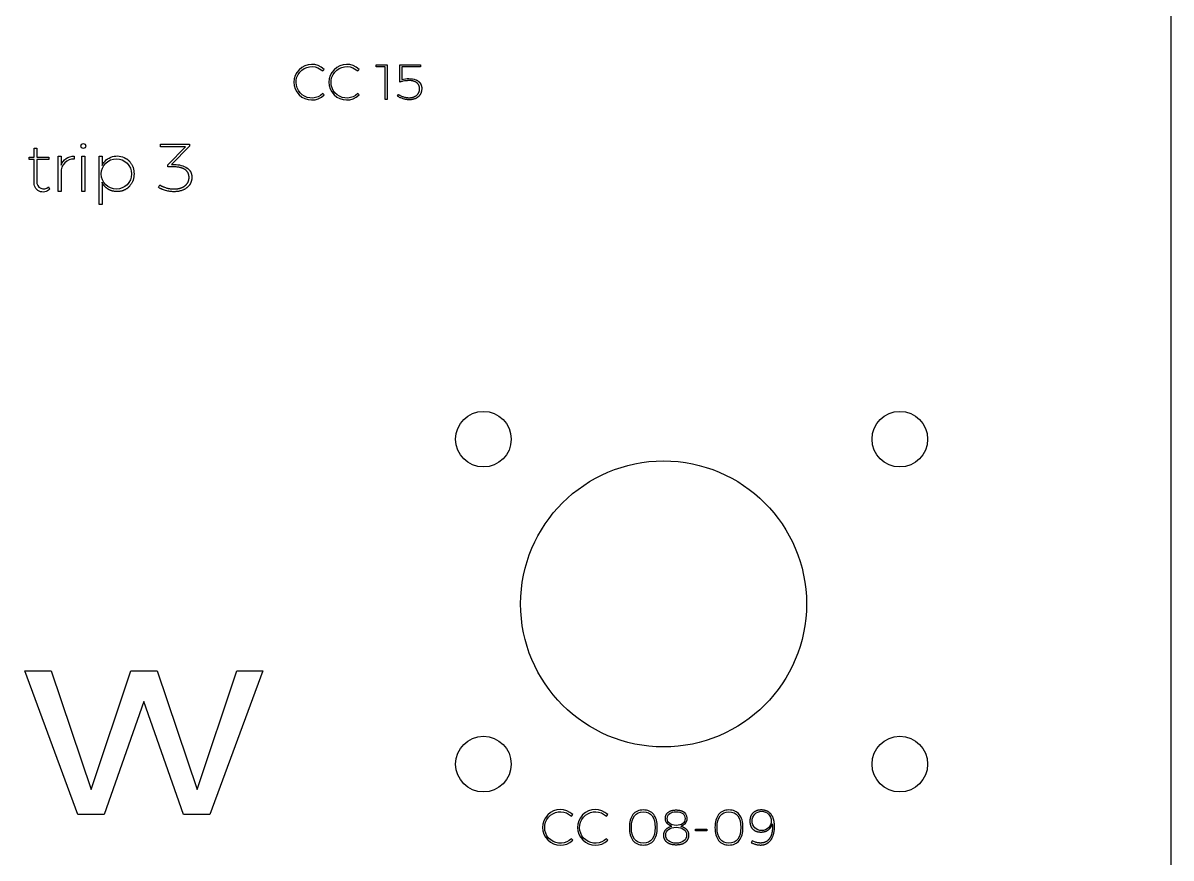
# Model space of a CAD drawing. Header units: millimetres. Extents: x -1043 to -744, y -1370 to -1206.
# Drawn here: x -816.6 to -744.3, y -1341 to -1288.4 of the extents above; entities that cross this region are included whole.
import ezdxf

# ---------------------------------------------------------------- set-up
doc = ezdxf.new("R2010")
doc.units = ezdxf.units.MM
doc.header["$MEASUREMENT"] = 0
doc.layers.add('Electronics$CUT3', color=178, linetype='Continuous', true_color=0x000000)
doc.layers.add('Electronics$ENGRAVE1', color=5, linetype='Continuous', true_color=0x0000ff)

msp = doc.modelspace()

# ---------------------------------------------------------------- linework, layer by layer
at = {"layer": 'Electronics$CUT3'}
msp.add_lwpolyline([(-1043.298, -1226.5), (-1043.298, -1350.336, 0.414214), (-1023.298, -1370.336), (-764.298, -1370.336, 0.414214), (-744.298, -1350.336), (-744.298, -1226.5, 0.414214), (-764.298, -1206.5), (-771.298, -1206.5, 0.414214), (-781.298, -1216.5, -0.414214), (-791.298, -1226.5), (-996.298, -1226.5, -0.414214), (-1006.298, -1216.5, 0.414214), (-1016.298, -1206.5), (-1023.298, -1206.5, 0.414214)], format="xyb", close=True, dxfattribs=at)
msp.add_lwpolyline([(-1043.298, -1226.5), (-1043.298, -1350.336, 0.414214), (-1023.298, -1370.336), (-764.298, -1370.336, 0.414214), (-744.298, -1350.336), (-744.298, -1226.5, 0.414214), (-764.298, -1206.5), (-771.298, -1206.5, 0.414214), (-781.298, -1216.5, -0.414214), (-791.298, -1226.5), (-996.298, -1226.5, -0.414214), (-1006.298, -1216.5, 0.414214), (-1016.298, -1206.5), (-1023.298, -1206.5, 0.414214)], format="xyb", close=True, dxfattribs=at)
for centre, radius in [((-787.593, -1314.615), 1.75), ((-761.373, -1314.615), 1.75), ((-776.25, -1324.983), 9), ((-787.593, -1335.065), 1.75), ((-761.373, -1335.065), 1.75)]:
    msp.add_circle(centre, radius, dxfattribs=at)
at = {"layer": 'Electronics$ENGRAVE1'}
for points in [[(-798.018, -1291.236), (-797.702, -1291.437), (-797.624, -1291.337, 2.359226), (-797.62, -1292.948), (-797.702, -1292.857, -1.864699)], [(-795.818, -1291.236), (-795.502, -1291.437), (-795.424, -1291.337, 2.359226), (-795.42, -1292.948), (-795.502, -1292.857, -1.864699)], [(-791.843, -1291.994), (-791.822, -1292.004), (-791.801, -1292.014), (-791.781, -1292.025), (-791.761, -1292.037), (-791.742, -1292.049), (-791.723, -1292.061), (-791.705, -1292.074), (-791.697, -1292.081), (-791.688, -1292.088), (-791.68, -1292.094), (-791.672, -1292.102), (-791.663, -1292.109), (-791.656, -1292.116), (-791.648, -1292.123), (-791.64, -1292.131), (-791.633, -1292.138), (-791.625, -1292.146), (-791.618, -1292.154), (-791.611, -1292.162), (-791.604, -1292.17), (-791.598, -1292.179), (-791.591, -1292.187), (-791.585, -1292.195), (-791.579, -1292.204), (-791.573, -1292.213), (-791.567, -1292.222), (-791.561, -1292.231), (-791.556, -1292.24), (-791.55, -1292.249), (-791.545, -1292.258), (-791.54, -1292.267), (-791.536, -1292.276), (-791.531, -1292.286), (-791.527, -1292.295), (-791.522, -1292.305), (-791.518, -1292.315), (-791.515, -1292.325), (-791.511, -1292.334), (-791.507, -1292.344), (-791.504, -1292.354), (-791.501, -1292.365), (-791.498, -1292.375), (-791.496, -1292.385), (-791.493, -1292.395), (-791.491, -1292.406), (-791.489, -1292.416), (-791.487, -1292.427), (-791.485, -1292.438), (-791.483, -1292.449), (-791.482, -1292.46), (-791.481, -1292.471), (-791.479, -1292.493), (-791.478, -1292.515), (-791.477, -1292.538), (-791.478, -1292.565), (-791.479, -1292.591), (-791.481, -1292.616), (-791.483, -1292.641), (-791.487, -1292.666), (-791.491, -1292.691), (-791.496, -1292.715), (-791.502, -1292.739), (-791.508, -1292.762), (-791.511, -1292.773), (-791.515, -1292.785), (-791.519, -1292.796), (-791.523, -1292.807), (-791.527, -1292.818), (-791.532, -1292.829), (-791.536, -1292.84), (-791.541, -1292.851), (-791.546, -1292.862), (-791.552, -1292.872), (-791.557, -1292.883), (-791.563, -1292.893), (-791.568, -1292.904), (-791.574, -1292.914), (-791.58, -1292.924), (-791.587, -1292.934), (-791.593, -1292.944), (-791.6, -1292.953), (-791.607, -1292.963), (-791.613, -1292.972), (-791.621, -1292.981), (-791.628, -1292.99), (-791.635, -1292.999), (-791.643, -1293.008), (-791.65, -1293.017), (-791.658, -1293.025), (-791.666, -1293.034), (-791.674, -1293.042), (-791.683, -1293.05), (-791.691, -1293.058), (-791.7, -1293.065), (-791.709, -1293.073), (-791.718, -1293.081), (-791.727, -1293.088), (-791.736, -1293.095), (-791.745, -1293.102), (-791.755, -1293.109), (-791.765, -1293.116), (-791.775, -1293.122), (-791.785, -1293.129), (-791.805, -1293.141), (-791.826, -1293.153), (-791.848, -1293.164), (-791.87, -1293.175), (-791.893, -1293.185), (-791.917, -1293.194), (-791.94, -1293.202), (-791.965, -1293.21), (-791.989, -1293.218), (-792.015, -1293.224), (-792.04, -1293.23), (-792.066, -1293.235), (-792.093, -1293.239), (-792.12, -1293.243), (-792.148, -1293.246), (-792.176, -1293.249), (-792.204, -1293.25), (-792.233, -1293.251), (-792.263, -1293.252), (-792.285, -1293.251), (-792.308, -1293.251), (-792.33, -1293.25), (-792.353, -1293.248), (-792.377, -1293.246), (-792.4, -1293.243), (-792.423, -1293.24), (-792.447, -1293.236), (-792.471, -1293.232), (-792.495, -1293.228), (-792.544, -1293.217), (-792.593, -1293.205), (-792.643, -1293.191), (-792.693, -1293.175), (-792.741, -1293.158), (-792.789, -1293.139), (-792.835, -1293.12), (-792.88, -1293.099), (-792.924, -1293.077), (-792.966, -1293.054), (-793.008, -1293.03), (-792.948, -1292.917), (-792.93, -1292.928), (-792.911, -1292.94), (-792.892, -1292.951), (-792.872, -1292.961), (-792.853, -1292.972), (-792.833, -1292.982), (-792.792, -1293.001), (-792.75, -1293.02), (-792.706, -1293.037), (-792.662, -1293.052), (-792.616, -1293.067), (-792.571, -1293.08), (-792.525, -1293.092), (-792.481, -1293.101), (-792.459, -1293.106), (-792.437, -1293.109), (-792.416, -1293.113), (-792.394, -1293.116), (-792.373, -1293.118), (-792.352, -1293.12), (-792.331, -1293.121), (-792.31, -1293.123), (-792.289, -1293.123), (-792.269, -1293.123), (-792.232, -1293.123), (-792.214, -1293.122), (-792.197, -1293.121), (-792.179, -1293.12), (-792.162, -1293.118), (-792.145, -1293.116), (-792.128, -1293.114), (-792.111, -1293.111), (-792.095, -1293.108), (-792.079, -1293.105), (-792.063, -1293.101), (-792.047, -1293.098), (-792.032, -1293.093), (-792.016, -1293.089), (-792.001, -1293.084), (-791.987, -1293.079), (-791.972, -1293.074), (-791.958, -1293.068), (-791.944, -1293.062), (-791.93, -1293.056), (-791.916, -1293.049), (-791.903, -1293.043), (-791.89, -1293.035), (-791.877, -1293.028), (-791.864, -1293.02), (-791.852, -1293.012), (-791.84, -1293.004), (-791.828, -1292.995), (-791.816, -1292.986), (-791.805, -1292.977), (-791.793, -1292.967), (-791.782, -1292.957), (-791.772, -1292.947), (-791.761, -1292.937), (-791.752, -1292.926), (-791.742, -1292.915), (-791.733, -1292.904), (-791.724, -1292.893), (-791.715, -1292.882), (-791.707, -1292.87), (-791.699, -1292.858), (-791.692, -1292.846), (-791.685, -1292.834), (-791.678, -1292.822), (-791.671, -1292.809), (-791.665, -1292.796), (-791.66, -1292.783), (-791.654, -1292.77), (-791.649, -1292.756), (-791.644, -1292.743), (-791.64, -1292.729), (-791.636, -1292.714), (-791.632, -1292.7), (-791.629, -1292.685), (-791.626, -1292.671), (-791.624, -1292.656), (-791.621, -1292.64), (-791.619, -1292.625), (-791.618, -1292.609), (-791.617, -1292.593), (-791.616, -1292.577), (-791.615, -1292.561), (-791.615, -1292.544), (-791.615, -1292.53), (-791.616, -1292.516), (-791.617, -1292.502), (-791.618, -1292.489), (-791.619, -1292.475), (-791.621, -1292.462), (-791.623, -1292.449), (-791.626, -1292.436), (-791.629, -1292.423), (-791.632, -1292.411), (-791.636, -1292.398), (-791.64, -1292.386), (-791.644, -1292.374), (-791.649, -1292.362), (-791.654, -1292.351), (-791.659, -1292.339), (-791.665, -1292.328), (-791.671, -1292.317), (-791.677, -1292.306), (-791.684, -1292.295), (-791.691, -1292.284), (-791.699, -1292.274), (-791.706, -1292.264), (-791.714, -1292.254), (-791.723, -1292.244), (-791.732, -1292.234), (-791.741, -1292.225), (-791.75, -1292.215), (-791.76, -1292.206), (-791.77, -1292.197), (-791.781, -1292.188), (-791.792, -1292.18), (-791.803, -1292.172), (-791.814, -1292.163), (-791.826, -1292.156), (-791.838, -1292.148), (-791.85, -1292.141), (-791.863, -1292.134), (-791.875, -1292.127), (-791.888, -1292.12), (-791.901, -1292.114), (-791.915, -1292.108), (-791.928, -1292.102), (-791.942, -1292.097), (-791.956, -1292.092), (-791.971, -1292.087), (-791.985, -1292.082), (-792, -1292.078), (-792.015, -1292.074), (-792.031, -1292.07), (-792.046, -1292.066), (-792.062, -1292.063), (-792.078, -1292.06), (-792.095, -1292.057), (-792.111, -1292.055), (-792.128, -1292.052), (-792.163, -1292.049), (-792.198, -1292.046), (-792.235, -1292.044), (-792.272, -1292.044), (-792.303, -1292.044), (-792.335, -1292.045), (-792.368, -1292.047), (-792.403, -1292.05), (-792.477, -1292.058), (-792.557, -1292.069), (-792.638, -1292.082), (-792.676, -1292.09), (-792.714, -1292.098), (-792.751, -1292.106), (-792.786, -1292.115), (-792.821, -1292.125), (-792.854, -1292.135), (-792.854, -1291.055), (-791.565, -1291.055), (-791.565, -1291.183), (-792.729, -1291.183), (-792.729, -1291.978, -0.150621)], [(-806.248, -1297.548), (-806.23, -1297.562), (-806.212, -1297.575), (-806.195, -1297.589), (-806.179, -1297.603), (-806.163, -1297.618), (-806.148, -1297.632), (-806.133, -1297.647), (-806.119, -1297.663), (-806.105, -1297.678), (-806.093, -1297.694), (-806.08, -1297.71), (-806.068, -1297.727), (-806.057, -1297.744), (-806.047, -1297.761), (-806.036, -1297.778), (-806.027, -1297.796), (-806.018, -1297.814), (-806.01, -1297.832), (-806.002, -1297.851), (-805.995, -1297.87), (-805.988, -1297.889), (-805.982, -1297.909), (-805.977, -1297.928), (-805.972, -1297.949), (-805.967, -1297.969), (-805.964, -1297.99), (-805.961, -1298.011), (-805.958, -1298.032), (-805.956, -1298.054), (-805.954, -1298.076), (-805.954, -1298.098), (-805.953, -1298.12), (-805.954, -1298.154), (-805.955, -1298.187), (-805.958, -1298.219), (-805.962, -1298.251), (-805.964, -1298.267), (-805.967, -1298.282), (-805.969, -1298.298), (-805.973, -1298.314), (-805.976, -1298.329), (-805.979, -1298.344), (-805.983, -1298.359), (-805.987, -1298.374), (-805.992, -1298.389), (-805.997, -1298.404), (-806.001, -1298.418), (-806.007, -1298.433), (-806.012, -1298.447), (-806.018, -1298.462), (-806.024, -1298.476), (-806.03, -1298.49), (-806.037, -1298.504), (-806.043, -1298.518), (-806.051, -1298.531), (-806.058, -1298.545), (-806.065, -1298.559), (-806.073, -1298.572), (-806.081, -1298.585), (-806.09, -1298.598), (-806.099, -1298.611), (-806.107, -1298.624), (-806.117, -1298.637), (-806.126, -1298.649), (-806.135, -1298.661), (-806.145, -1298.673), (-806.155, -1298.685), (-806.166, -1298.697), (-806.176, -1298.708), (-806.187, -1298.72), (-806.198, -1298.731), (-806.209, -1298.742), (-806.221, -1298.753), (-806.232, -1298.763), (-806.244, -1298.774), (-806.256, -1298.784), (-806.269, -1298.794), (-806.281, -1298.804), (-806.294, -1298.813), (-806.307, -1298.823), (-806.334, -1298.841), (-806.362, -1298.859), (-806.391, -1298.876), (-806.42, -1298.892), (-806.451, -1298.908), (-806.482, -1298.923), (-806.515, -1298.937), (-806.548, -1298.95), (-806.582, -1298.962), (-806.616, -1298.973), (-806.651, -1298.983), (-806.687, -1298.993), (-806.724, -1299.001), (-806.761, -1299.009), (-806.799, -1299.016), (-806.838, -1299.022), (-806.877, -1299.027), (-806.917, -1299.031), (-806.958, -1299.034), (-806.999, -1299.036), (-807.041, -1299.037), (-807.084, -1299.038), (-807.149, -1299.037), (-807.214, -1299.033), (-807.279, -1299.028), (-807.344, -1299.02), (-807.409, -1299.009), (-807.473, -1298.997), (-807.538, -1298.982), (-807.603, -1298.965), (-807.666, -1298.946), (-807.728, -1298.926), (-807.788, -1298.904), (-807.817, -1298.892), (-807.845, -1298.88), (-807.874, -1298.867), (-807.901, -1298.855), (-807.928, -1298.841), (-807.955, -1298.828), (-807.981, -1298.814), (-808.007, -1298.799), (-808.032, -1298.784), (-808.057, -1298.769), (-807.972, -1298.615), (-807.949, -1298.63), (-807.926, -1298.643), (-807.903, -1298.657), (-807.879, -1298.67), (-807.855, -1298.683), (-807.83, -1298.695), (-807.805, -1298.707), (-807.779, -1298.719), (-807.753, -1298.73), (-807.727, -1298.741), (-807.673, -1298.762), (-807.617, -1298.781), (-807.56, -1298.799), (-807.531, -1298.807), (-807.502, -1298.815), (-807.473, -1298.822), (-807.443, -1298.829), (-807.414, -1298.835), (-807.385, -1298.84), (-807.355, -1298.845), (-807.326, -1298.85), (-807.296, -1298.854), (-807.267, -1298.857), (-807.237, -1298.86), (-807.208, -1298.863), (-807.178, -1298.865), (-807.148, -1298.866), (-807.118, -1298.867), (-807.088, -1298.867), (-807.034, -1298.866), (-806.98, -1298.864), (-806.929, -1298.86), (-806.878, -1298.855), (-806.854, -1298.851), (-806.829, -1298.848), (-806.805, -1298.843), (-806.782, -1298.839), (-806.759, -1298.834), (-806.736, -1298.829), (-806.713, -1298.823), (-806.691, -1298.817), (-806.669, -1298.81), (-806.648, -1298.804), (-806.627, -1298.796), (-806.606, -1298.789), (-806.586, -1298.781), (-806.566, -1298.772), (-806.546, -1298.763), (-806.527, -1298.754), (-806.508, -1298.745), (-806.49, -1298.735), (-806.472, -1298.724), (-806.454, -1298.714), (-806.437, -1298.702), (-806.419, -1298.691), (-806.403, -1298.679), (-806.386, -1298.667), (-806.371, -1298.654), (-806.355, -1298.641), (-806.34, -1298.628), (-806.326, -1298.614), (-806.312, -1298.601), (-806.299, -1298.587), (-806.286, -1298.573), (-806.274, -1298.558), (-806.262, -1298.544), (-806.25, -1298.529), (-806.239, -1298.514), (-806.229, -1298.498), (-806.219, -1298.482), (-806.21, -1298.467), (-806.201, -1298.45), (-806.193, -1298.434), (-806.185, -1298.417), (-806.178, -1298.4), (-806.171, -1298.383), (-806.165, -1298.366), (-806.159, -1298.348), (-806.154, -1298.33), (-806.149, -1298.312), (-806.144, -1298.294), (-806.141, -1298.275), (-806.137, -1298.256), (-806.135, -1298.237), (-806.132, -1298.218), (-806.131, -1298.198), (-806.129, -1298.178), (-806.129, -1298.158), (-806.128, -1298.137), (-806.129, -1298.117), (-806.129, -1298.097), (-806.131, -1298.078), (-806.132, -1298.059), (-806.134, -1298.04), (-806.137, -1298.021), (-806.14, -1298.003), (-806.144, -1297.985), (-806.148, -1297.967), (-806.153, -1297.95), (-806.158, -1297.933), (-806.164, -1297.916), (-806.17, -1297.9), (-806.177, -1297.883), (-806.184, -1297.868), (-806.192, -1297.852), (-806.2, -1297.837), (-806.209, -1297.822), (-806.218, -1297.807), (-806.227, -1297.793), (-806.238, -1297.779), (-806.248, -1297.765), (-806.259, -1297.752), (-806.271, -1297.738), (-806.283, -1297.726), (-806.296, -1297.713), (-806.309, -1297.701), (-806.323, -1297.689), (-806.337, -1297.677), (-806.351, -1297.666), (-806.367, -1297.655), (-806.382, -1297.644), (-806.398, -1297.634), (-806.415, -1297.624), (-806.432, -1297.614), (-806.449, -1297.605), (-806.467, -1297.596), (-806.485, -1297.587), (-806.503, -1297.579), (-806.522, -1297.571), (-806.541, -1297.563), (-806.561, -1297.556), (-806.581, -1297.549), (-806.602, -1297.542), (-806.623, -1297.535), (-806.644, -1297.529), (-806.666, -1297.523), (-806.688, -1297.518), (-806.71, -1297.513), (-806.733, -1297.508), (-806.78, -1297.5), (-806.829, -1297.492), (-806.879, -1297.486), (-806.931, -1297.482), (-806.985, -1297.479), (-807.04, -1297.477), (-807.097, -1297.476), (-807.455, -1297.476), (-807.455, -1297.339), (-806.346, -1296.217), (-807.921, -1296.217), (-807.921, -1296.042), (-806.107, -1296.042), (-806.107, -1296.179), (-807.234, -1297.327), (-807.042, -1297.331, -0.151558)], [(-814.911, -1298.871, -0.750475), (-815.879, -1298.41), (-815.879, -1297.011), (-816.204, -1297.011), (-816.204, -1296.857), (-815.879, -1296.857), (-815.879, -1296.307), (-815.709, -1296.307), (-815.709, -1296.857), (-814.953, -1296.857), (-814.953, -1297.011), (-815.709, -1297.011), (-815.709, -1298.389, 0.724121), (-814.979, -1298.726)], [(-813.872, -1296.949, -0.144787), (-813.362, -1296.797), (-813.362, -1296.981, 0.435043), (-814.189, -1297.822), (-814.189, -1299.025), (-814.369, -1299.025), (-814.369, -1296.802), (-814.189, -1296.802), (-814.189, -1297.361, -0.153652)], [(-810.112, -1296.94), (-810.082, -1296.959), (-810.052, -1296.978), (-810.024, -1296.998), (-809.996, -1297.019), (-809.983, -1297.03), (-809.969, -1297.041), (-809.956, -1297.052), (-809.943, -1297.063), (-809.931, -1297.075), (-809.918, -1297.087), (-809.906, -1297.099), (-809.894, -1297.111), (-809.882, -1297.124), (-809.87, -1297.136), (-809.859, -1297.149), (-809.848, -1297.162), (-809.826, -1297.189), (-809.805, -1297.217), (-809.785, -1297.246), (-809.766, -1297.275), (-809.748, -1297.306), (-809.73, -1297.337), (-809.713, -1297.369), (-809.698, -1297.402), (-809.684, -1297.435), (-809.67, -1297.469), (-809.658, -1297.503), (-809.647, -1297.538), (-809.637, -1297.573), (-809.628, -1297.609), (-809.62, -1297.645), (-809.613, -1297.682), (-809.607, -1297.72), (-809.602, -1297.758), (-809.598, -1297.796), (-809.596, -1297.835), (-809.594, -1297.875), (-809.593, -1297.915), (-809.594, -1297.955), (-809.596, -1297.994), (-809.598, -1298.033), (-809.602, -1298.071), (-809.607, -1298.109), (-809.613, -1298.146), (-809.62, -1298.183), (-809.628, -1298.219), (-809.637, -1298.255), (-809.647, -1298.29), (-809.658, -1298.324), (-809.67, -1298.358), (-809.684, -1298.392), (-809.698, -1298.425), (-809.713, -1298.457), (-809.73, -1298.489), (-809.748, -1298.521), (-809.766, -1298.551), (-809.785, -1298.581), (-809.805, -1298.609), (-809.826, -1298.637), (-809.847, -1298.664), (-809.87, -1298.69), (-809.881, -1298.703), (-809.893, -1298.716), (-809.905, -1298.728), (-809.917, -1298.74), (-809.93, -1298.752), (-809.942, -1298.763), (-809.955, -1298.775), (-809.968, -1298.786), (-809.995, -1298.808), (-810.022, -1298.829), (-810.051, -1298.849), (-810.08, -1298.868), (-810.11, -1298.886), (-810.125, -1298.895), (-810.14, -1298.904), (-810.156, -1298.912), (-810.172, -1298.92), (-810.187, -1298.927), (-810.203, -1298.935), (-810.219, -1298.942), (-810.236, -1298.949), (-810.252, -1298.955), (-810.269, -1298.962), (-810.302, -1298.973), (-810.336, -1298.984), (-810.37, -1298.994), (-810.405, -1299.002), (-810.441, -1299.009), (-810.477, -1299.015), (-810.513, -1299.02), (-810.55, -1299.024), (-810.588, -1299.027), (-810.626, -1299.029), (-810.665, -1299.029), (-810.705, -1299.029), (-810.744, -1299.027), (-810.783, -1299.024), (-810.822, -1299.02), (-810.86, -1299.014), (-810.897, -1299.007), (-810.915, -1299.004), (-810.933, -1298.999), (-810.951, -1298.995), (-810.969, -1298.99), (-810.987, -1298.985), (-811.004, -1298.98), (-811.022, -1298.974), (-811.039, -1298.968), (-811.056, -1298.962), (-811.073, -1298.956), (-811.09, -1298.949), (-811.107, -1298.942), (-811.123, -1298.934), (-811.139, -1298.926), (-811.156, -1298.918), (-811.172, -1298.91), (-811.188, -1298.901), (-811.203, -1298.892), (-811.219, -1298.883), (-811.234, -1298.873), (-811.249, -1298.864), (-811.264, -1298.854), (-811.279, -1298.843), (-811.294, -1298.833), (-811.308, -1298.822), (-811.322, -1298.811), (-811.336, -1298.8), (-811.35, -1298.788), (-811.363, -1298.777), (-811.376, -1298.765), (-811.389, -1298.753), (-811.402, -1298.74), (-811.414, -1298.728), (-811.427, -1298.715), (-811.439, -1298.702), (-811.45, -1298.688), (-811.462, -1298.675), (-811.473, -1298.661), (-811.484, -1298.647), (-811.495, -1298.633), (-811.506, -1298.619), (-811.516, -1298.604), (-811.526, -1298.589), (-811.536, -1298.574), (-811.556, -1298.543), (-811.574, -1298.511), (-811.591, -1298.478), (-811.608, -1298.445), (-811.608, -1299.853), (-811.787, -1299.853), (-811.787, -1296.802), (-811.608, -1296.802), (-811.608, -1297.386, -0.441654)], [(-782.365, -1338.142), (-782.049, -1338.343), (-781.97, -1338.242, 2.359226), (-781.967, -1339.854), (-782.049, -1339.763, -1.864699)], [(-780.165, -1338.142), (-779.849, -1338.343), (-779.77, -1338.242, 2.359226), (-779.767, -1339.854), (-779.849, -1339.763, -1.864699)], [(-774.959, -1338.092, -0.623792), (-775.17, -1338.975), (-775.141, -1338.983), (-775.113, -1338.991), (-775.086, -1339), (-775.059, -1339.01), (-775.034, -1339.02), (-775.009, -1339.031), (-774.997, -1339.037), (-774.985, -1339.043), (-774.973, -1339.049), (-774.962, -1339.055), (-774.95, -1339.062), (-774.939, -1339.068), (-774.928, -1339.075), (-774.918, -1339.082), (-774.907, -1339.089), (-774.897, -1339.096), (-774.887, -1339.104), (-774.877, -1339.111), (-774.867, -1339.119), (-774.858, -1339.127), (-774.849, -1339.135), (-774.84, -1339.144), (-774.831, -1339.152), (-774.822, -1339.161), (-774.814, -1339.169), (-774.805, -1339.178), (-774.798, -1339.187), (-774.79, -1339.196), (-774.782, -1339.206), (-774.775, -1339.215), (-774.768, -1339.225), (-774.761, -1339.235), (-774.755, -1339.245), (-774.749, -1339.255), (-774.743, -1339.265), (-774.737, -1339.275), (-774.732, -1339.286), (-774.726, -1339.296), (-774.721, -1339.307), (-774.717, -1339.318), (-774.712, -1339.329), (-774.708, -1339.34), (-774.704, -1339.351), (-774.7, -1339.363), (-774.697, -1339.374), (-774.694, -1339.386), (-774.691, -1339.398), (-774.688, -1339.41), (-774.686, -1339.422), (-774.684, -1339.435), (-774.682, -1339.447), (-774.68, -1339.46), (-774.679, -1339.472), (-774.678, -1339.485), (-774.677, -1339.498), (-774.676, -1339.511), (-774.676, -1339.525), (-774.676, -1339.538), (-774.676, -1339.556), (-774.676, -1339.574), (-774.677, -1339.592), (-774.679, -1339.609), (-774.681, -1339.626), (-774.683, -1339.643), (-774.686, -1339.659), (-774.689, -1339.676), (-774.692, -1339.692), (-774.696, -1339.708), (-774.7, -1339.723), (-774.705, -1339.739), (-774.71, -1339.754), (-774.715, -1339.768), (-774.721, -1339.783), (-774.728, -1339.797), (-774.734, -1339.812), (-774.741, -1339.825), (-774.749, -1339.839), (-774.757, -1339.852), (-774.765, -1339.865), (-774.774, -1339.878), (-774.783, -1339.891), (-774.793, -1339.903), (-774.803, -1339.915), (-774.813, -1339.927), (-774.824, -1339.939), (-774.835, -1339.95), (-774.847, -1339.961), (-774.859, -1339.972), (-774.871, -1339.983), (-774.884, -1339.993), (-774.897, -1340.003), (-774.91, -1340.013), (-774.924, -1340.023), (-774.938, -1340.032), (-774.953, -1340.041), (-774.967, -1340.049), (-774.982, -1340.057), (-774.997, -1340.065), (-775.013, -1340.073), (-775.029, -1340.08), (-775.045, -1340.087), (-775.062, -1340.094), (-775.078, -1340.1), (-775.095, -1340.106), (-775.113, -1340.111), (-775.131, -1340.117), (-775.149, -1340.122), (-775.167, -1340.126), (-775.185, -1340.131), (-775.204, -1340.135), (-775.224, -1340.138), (-775.243, -1340.142), (-775.263, -1340.145), (-775.283, -1340.147), (-775.324, -1340.152), (-775.367, -1340.155), (-775.41, -1340.157), (-775.455, -1340.158), (-775.5, -1340.157), (-775.544, -1340.155), (-775.587, -1340.152), (-775.628, -1340.147), (-775.648, -1340.145), (-775.668, -1340.142), (-775.688, -1340.138), (-775.707, -1340.135), (-775.726, -1340.131), (-775.745, -1340.126), (-775.763, -1340.122), (-775.781, -1340.117), (-775.799, -1340.111), (-775.817, -1340.106), (-775.834, -1340.1), (-775.851, -1340.094), (-775.867, -1340.087), (-775.884, -1340.08), (-775.9, -1340.073), (-775.915, -1340.065), (-775.93, -1340.057), (-775.946, -1340.049), (-775.96, -1340.041), (-775.975, -1340.032), (-775.989, -1340.023), (-776.002, -1340.013), (-776.016, -1340.003), (-776.029, -1339.993), (-776.042, -1339.983), (-776.054, -1339.972), (-776.066, -1339.961), (-776.078, -1339.95), (-776.089, -1339.939), (-776.1, -1339.927), (-776.11, -1339.915), (-776.12, -1339.903), (-776.13, -1339.891), (-776.139, -1339.878), (-776.148, -1339.865), (-776.156, -1339.852), (-776.164, -1339.839), (-776.171, -1339.825), (-776.178, -1339.812), (-776.185, -1339.797), (-776.191, -1339.783), (-776.197, -1339.768), (-776.203, -1339.754), (-776.208, -1339.739), (-776.213, -1339.723), (-776.217, -1339.708), (-776.221, -1339.692), (-776.224, -1339.676), (-776.227, -1339.659), (-776.23, -1339.643), (-776.232, -1339.626), (-776.234, -1339.609), (-776.235, -1339.592), (-776.236, -1339.574), (-776.237, -1339.556), (-776.237, -1339.538), (-776.237, -1339.525), (-776.237, -1339.512), (-776.236, -1339.499), (-776.235, -1339.486), (-776.234, -1339.473), (-776.233, -1339.461), (-776.231, -1339.448), (-776.229, -1339.436), (-776.227, -1339.424), (-776.224, -1339.412), (-776.222, -1339.4), (-776.219, -1339.388), (-776.216, -1339.376), (-776.212, -1339.365), (-776.208, -1339.353), (-776.204, -1339.342), (-776.2, -1339.331), (-776.196, -1339.32), (-776.191, -1339.309), (-776.186, -1339.298), (-776.181, -1339.288), (-776.175, -1339.277), (-776.169, -1339.267), (-776.163, -1339.257), (-776.157, -1339.247), (-776.15, -1339.237), (-776.144, -1339.227), (-776.137, -1339.217), (-776.129, -1339.208), (-776.122, -1339.198), (-776.114, -1339.189), (-776.106, -1339.18), (-776.097, -1339.171), (-776.089, -1339.162), (-776.08, -1339.153), (-776.071, -1339.145), (-776.062, -1339.136), (-776.053, -1339.128), (-776.043, -1339.12), (-776.034, -1339.112), (-776.024, -1339.105), (-776.014, -1339.097), (-776.003, -1339.09), (-775.993, -1339.083), (-775.982, -1339.076), (-775.971, -1339.069), (-775.96, -1339.062), (-775.949, -1339.056), (-775.937, -1339.049), (-775.925, -1339.043), (-775.913, -1339.037), (-775.901, -1339.031), (-775.876, -1339.02), (-775.851, -1339.01), (-775.824, -1339), (-775.797, -1338.991), (-775.769, -1338.983), (-775.74, -1338.975), (-775.763, -1338.966), (-775.785, -1338.957), (-775.807, -1338.948), (-775.828, -1338.938), (-775.849, -1338.928), (-775.869, -1338.917), (-775.888, -1338.906), (-775.906, -1338.894), (-775.915, -1338.888), (-775.924, -1338.882), (-775.933, -1338.876), (-775.941, -1338.869), (-775.95, -1338.863), (-775.958, -1338.856), (-775.966, -1338.85), (-775.974, -1338.843), (-775.981, -1338.836), (-775.989, -1338.829), (-775.996, -1338.822), (-776.004, -1338.814), (-776.011, -1338.807), (-776.017, -1338.799), (-776.024, -1338.792), (-776.031, -1338.784), (-776.037, -1338.776), (-776.043, -1338.768), (-776.049, -1338.76), (-776.055, -1338.752), (-776.06, -1338.743), (-776.066, -1338.735), (-776.071, -1338.727), (-776.076, -1338.718), (-776.081, -1338.709), (-776.085, -1338.7), (-776.089, -1338.692), (-776.094, -1338.682), (-776.098, -1338.673), (-776.101, -1338.664), (-776.105, -1338.655), (-776.108, -1338.645), (-776.111, -1338.636), (-776.114, -1338.626), (-776.117, -1338.616), (-776.119, -1338.607), (-776.122, -1338.597), (-776.124, -1338.587), (-776.126, -1338.576), (-776.127, -1338.566), (-776.129, -1338.556), (-776.13, -1338.545), (-776.131, -1338.535), (-776.132, -1338.524), (-776.133, -1338.513), (-776.134, -1338.502), (-776.134, -1338.491), (-776.134, -1338.48), (-776.134, -1338.465), (-776.133, -1338.45), (-776.132, -1338.435), (-776.131, -1338.42), (-776.13, -1338.406), (-776.128, -1338.391), (-776.125, -1338.377), (-776.123, -1338.363), (-776.12, -1338.35), (-776.116, -1338.336), (-776.112, -1338.323), (-776.108, -1338.31), (-776.104, -1338.297), (-776.099, -1338.284), (-776.094, -1338.272), (-776.089, -1338.26), (-776.083, -1338.248), (-776.077, -1338.236), (-776.07, -1338.224), (-776.063, -1338.213), (-776.056, -1338.202), (-776.048, -1338.191), (-776.04, -1338.18), (-776.032, -1338.169), (-776.023, -1338.159), (-776.014, -1338.149), (-776.005, -1338.139), (-775.995, -1338.129), (-775.985, -1338.12), (-775.974, -1338.11), (-775.964, -1338.101), (-775.952, -1338.092), (-775.941, -1338.084), (-775.929, -1338.075), (-775.917, -1338.067), (-775.905, -1338.059), (-775.892, -1338.052), (-775.88, -1338.044), (-775.867, -1338.037), (-775.853, -1338.031), (-775.84, -1338.024), (-775.826, -1338.018), (-775.812, -1338.012), (-775.797, -1338.006), (-775.783, -1338.001), (-775.768, -1337.996), (-775.753, -1337.991), (-775.737, -1337.987), (-775.722, -1337.982), (-775.706, -1337.978), (-775.689, -1337.975), (-775.673, -1337.971), (-775.656, -1337.968), (-775.639, -1337.965), (-775.622, -1337.963), (-775.604, -1337.96), (-775.569, -1337.956), (-775.532, -1337.954), (-775.494, -1337.952), (-775.455, -1337.951), (-775.416, -1337.952), (-775.378, -1337.954), (-775.341, -1337.956), (-775.305, -1337.96), (-775.288, -1337.963), (-775.271, -1337.965), (-775.254, -1337.968), (-775.237, -1337.971), (-775.221, -1337.975), (-775.204, -1337.978), (-775.188, -1337.982), (-775.173, -1337.987), (-775.157, -1337.991), (-775.142, -1337.996), (-775.128, -1338.001), (-775.113, -1338.006), (-775.099, -1338.012), (-775.085, -1338.018), (-775.071, -1338.024), (-775.057, -1338.031), (-775.044, -1338.037), (-775.031, -1338.044), (-775.018, -1338.052), (-775.006, -1338.059), (-774.994, -1338.067), (-774.982, -1338.075), (-774.97, -1338.084)]]:
    msp.add_lwpolyline(points, format="xyb", close=True, dxfattribs=at)
for points in [[(-794.35, -1291.055), (-793.662, -1291.055), (-793.662, -1293.242), (-793.79, -1293.242), (-793.79, -1291.183), (-794.35, -1291.183)], [(-812.875, -1296.802), (-812.7, -1296.802), (-812.7, -1299.025), (-812.875, -1299.025)], [(-816.479, -1329.19), (-814.82, -1329.19), (-812.29, -1336.661), (-809.794, -1329.19), (-808.135, -1329.19), (-805.622, -1336.661), (-803.125, -1329.19), (-801.484, -1329.19), (-804.818, -1338.234), (-806.477, -1338.234), (-808.973, -1331.122), (-811.469, -1338.234), (-813.128, -1338.234)], [(-770.416, -1339.998), (-770.673, -1339.901), (-770.729, -1340.011), (-770.695, -1340.027), (-770.659, -1340.043), (-770.623, -1340.058), (-770.587, -1340.072), (-770.549, -1340.085), (-770.511, -1340.097), (-770.473, -1340.108), (-770.434, -1340.119), (-770.394, -1340.128), (-770.356, -1340.136), (-770.318, -1340.142), (-770.28, -1340.148), (-770.243, -1340.152), (-770.206, -1340.155), (-770.17, -1340.157), (-770.135, -1340.158), (-770.102, -1340.157), (-770.086, -1340.156), (-770.069, -1340.155), (-770.053, -1340.154), (-770.037, -1340.153), (-770.022, -1340.151), (-770.006, -1340.149), (-769.991, -1340.146), (-769.975, -1340.144), (-769.96, -1340.141), (-769.945, -1340.137), (-769.93, -1340.134), (-769.915, -1340.13), (-769.901, -1340.126), (-769.886, -1340.122), (-769.872, -1340.117), (-769.857, -1340.112), (-769.843, -1340.107), (-769.829, -1340.101), (-769.815, -1340.096), (-769.802, -1340.09), (-769.788, -1340.083), (-769.775, -1340.077), (-769.761, -1340.07), (-769.748, -1340.063), (-769.735, -1340.055), (-769.722, -1340.047), (-769.709, -1340.039), (-769.697, -1340.031), (-769.684, -1340.023), (-769.672, -1340.014), (-769.659, -1340.005), (-769.647, -1339.995), (-769.635, -1339.986), (-769.624, -1339.976), (-769.612, -1339.966), (-769.601, -1339.956), (-769.59, -1339.945), (-769.579, -1339.934), (-769.568, -1339.923), (-769.557, -1339.912), (-769.547, -1339.901), (-769.537, -1339.889), (-769.527, -1339.877), (-769.517, -1339.865), (-769.507, -1339.853), (-769.498, -1339.84), (-769.488, -1339.827), (-769.479, -1339.814), (-769.461, -1339.787), (-769.444, -1339.76), (-769.428, -1339.731), (-769.412, -1339.701), (-769.397, -1339.671), (-769.383, -1339.639), (-769.37, -1339.607), (-769.357, -1339.574), (-769.345, -1339.54), (-769.334, -1339.505), (-769.324, -1339.47), (-769.314, -1339.434), (-769.306, -1339.398), (-769.298, -1339.361), (-769.291, -1339.323), (-769.285, -1339.284), (-769.28, -1339.245), (-769.275, -1339.206), (-769.271, -1339.165), (-769.268, -1339.124), (-769.266, -1339.082), (-769.265, -1339.04), (-769.265, -1338.997), (-769.266, -1338.935), (-769.268, -1338.874), (-769.273, -1338.816), (-769.278, -1338.759), (-769.282, -1338.732), (-769.286, -1338.705), (-769.291, -1338.678), (-769.296, -1338.652), (-769.301, -1338.626), (-769.307, -1338.6), (-769.313, -1338.576), (-769.32, -1338.551), (-769.327, -1338.527), (-769.334, -1338.504), (-769.342, -1338.481), (-769.35, -1338.458), (-769.359, -1338.436), (-769.368, -1338.414), (-769.378, -1338.393), (-769.388, -1338.372), (-769.399, -1338.352), (-769.409, -1338.332), (-769.421, -1338.312), (-769.433, -1338.293), (-769.445, -1338.275), (-769.457, -1338.257), (-769.47, -1338.239), (-769.484, -1338.222), (-769.498, -1338.205), (-769.512, -1338.189), (-769.526, -1338.174), (-769.541, -1338.159), (-769.557, -1338.144), (-769.572, -1338.13), (-769.588, -1338.117), (-769.604, -1338.104), (-769.621, -1338.091), (-769.638, -1338.079), (-769.655, -1338.068), (-769.673, -1338.057), (-769.691, -1338.047), (-769.709, -1338.037), (-769.728, -1338.028), (-769.747, -1338.019), (-769.766, -1338.011), (-769.786, -1338.003), (-769.806, -1337.996), (-769.826, -1337.989), (-769.847, -1337.983), (-769.868, -1337.978), (-769.889, -1337.973), (-769.911, -1337.968), (-769.933, -1337.964), (-769.956, -1337.961), (-769.978, -1337.958), (-770.001, -1337.956), (-770.025, -1337.954), (-770.049, -1337.952), (-770.073, -1337.952), (-770.097, -1337.951), (-770.118, -1337.952), (-770.138, -1337.952), (-770.158, -1337.953), (-770.177, -1337.954), (-770.197, -1337.956), (-770.216, -1337.958), (-770.235, -1337.96), (-770.253, -1337.963), (-770.272, -1337.966), (-770.29, -1337.97), (-770.307, -1337.974), (-770.325, -1337.978), (-770.342, -1337.983), (-770.359, -1337.988), (-770.376, -1337.993), (-770.393, -1337.999), (-770.409, -1338.005), (-770.425, -1338.011), (-770.441, -1338.018), (-770.456, -1338.025), (-770.471, -1338.033), (-770.486, -1338.041), (-770.501, -1338.049), (-770.515, -1338.058), (-770.529, -1338.067), (-770.543, -1338.076), (-770.557, -1338.086), (-770.57, -1338.096), (-770.584, -1338.107), (-770.596, -1338.118), (-770.609, -1338.129), (-770.621, -1338.141), (-770.633, -1338.153), (-770.645, -1338.165), (-770.656, -1338.177), (-770.667, -1338.19), (-770.678, -1338.203), (-770.688, -1338.217), (-770.698, -1338.23), (-770.707, -1338.244), (-770.716, -1338.258), (-770.725, -1338.273), (-770.733, -1338.287), (-770.741, -1338.302), (-770.748, -1338.318), (-770.755, -1338.333), (-770.762, -1338.349), (-770.768, -1338.365), (-770.774, -1338.381), (-770.78, -1338.398), (-770.785, -1338.415), (-770.79, -1338.432), (-770.794, -1338.449), (-770.798, -1338.467), (-770.802, -1338.485), (-770.805, -1338.503), (-770.808, -1338.522), (-770.81, -1338.54), (-770.812, -1338.559), (-770.814, -1338.579), (-770.815, -1338.598), (-770.816, -1338.618), (-770.817, -1338.638), (-770.817, -1338.659), (-770.817, -1338.678), (-770.816, -1338.698), (-770.815, -1338.717), (-770.814, -1338.736), (-770.812, -1338.755), (-770.81, -1338.774), (-770.808, -1338.792), (-770.805, -1338.81), (-770.802, -1338.827), (-770.799, -1338.845), (-770.795, -1338.862), (-770.791, -1338.879), (-770.786, -1338.895), (-770.781, -1338.912), (-770.776, -1338.928), (-770.77, -1338.943), (-770.764, -1338.959), (-770.758, -1338.974), (-770.751, -1338.989), (-770.744, -1339.004), (-770.737, -1339.018), (-770.729, -1339.033), (-770.721, -1339.046), (-770.712, -1339.06), (-770.703, -1339.073), (-770.694, -1339.086), (-770.684, -1339.099), (-770.674, -1339.112), (-770.664, -1339.124), (-770.653, -1339.136), (-770.642, -1339.148), (-770.631, -1339.159), (-770.619, -1339.171), (-770.607, -1339.181), (-770.595, -1339.192), (-770.582, -1339.202), (-770.569, -1339.212), (-770.556, -1339.221), (-770.543, -1339.23), (-770.529, -1339.239), (-770.515, -1339.247), (-770.501, -1339.255), (-770.487, -1339.263), (-770.472, -1339.27), (-770.457, -1339.277), (-770.442, -1339.283), (-770.426, -1339.29), (-770.411, -1339.296), (-770.395, -1339.301), (-770.378, -1339.306), (-770.362, -1339.311), (-770.345, -1339.315), (-770.328, -1339.319), (-770.31, -1339.323), (-770.293, -1339.327), (-770.275, -1339.33), (-770.257, -1339.332), (-770.238, -1339.335), (-770.22, -1339.336), (-770.201, -1339.338), (-770.182, -1339.339), (-770.162, -1339.34), (-770.142, -1339.341), (-770.122, -1339.341), (-770.087, -1339.34), (-770.053, -1339.339), (-770.02, -1339.336), (-770.004, -1339.334), (-769.987, -1339.332), (-769.971, -1339.33), (-769.955, -1339.327), (-769.94, -1339.325), (-769.924, -1339.322), (-769.909, -1339.318), (-769.894, -1339.315), (-769.879, -1339.311), (-769.864, -1339.306), (-769.85, -1339.302), (-769.835, -1339.297), (-769.821, -1339.292), (-769.807, -1339.287), (-769.793, -1339.282), (-769.779, -1339.276), (-769.766, -1339.27), (-769.753, -1339.263), (-769.74, -1339.257), (-769.727, -1339.25), (-769.714, -1339.243), (-769.701, -1339.235), (-769.689, -1339.228), (-769.677, -1339.22), (-769.665, -1339.212), (-769.653, -1339.203), (-769.641, -1339.194), (-769.63, -1339.186), (-769.619, -1339.176), (-769.608, -1339.167), (-769.597, -1339.158), (-769.587, -1339.148), (-769.577, -1339.138), (-769.567, -1339.128), (-769.557, -1339.117), (-769.548, -1339.107), (-769.539, -1339.096), (-769.53, -1339.085), (-769.521, -1339.074), (-769.513, -1339.062), (-769.504, -1339.051), (-769.496, -1339.039), (-769.489, -1339.027), (-769.481, -1339.015), (-769.474, -1339.002), (-769.467, -1338.99), (-769.46, -1338.977), (-769.454, -1338.964), (-769.448, -1338.95), (-769.442, -1338.937), (-769.436, -1338.923), (-769.43, -1338.909), (-769.425, -1338.895), (-769.42, -1338.881), (-769.415, -1338.866), (-769.411, -1338.852), (-769.407, -1338.837), (-769.403, -1338.821), (-769.398, -1338.87), (-769.395, -1338.918), (-769.394, -1338.967), (-769.393, -1339.015), (-769.394, -1339.074), (-769.396, -1339.132), (-769.4, -1339.188), (-769.405, -1339.242), (-769.412, -1339.294), (-769.421, -1339.345), (-769.426, -1339.37), (-769.431, -1339.394), (-769.436, -1339.418), (-769.442, -1339.442), (-769.449, -1339.465), (-769.455, -1339.488), (-769.463, -1339.51), (-769.47, -1339.532), (-769.478, -1339.554), (-769.486, -1339.575), (-769.495, -1339.595), (-769.504, -1339.616), (-769.513, -1339.636), (-769.523, -1339.655), (-769.533, -1339.674), (-769.544, -1339.693), (-769.555, -1339.711), (-769.566, -1339.729), (-769.578, -1339.746), (-769.59, -1339.763), (-769.603, -1339.78), (-769.616, -1339.796), (-769.629, -1339.811), (-769.642, -1339.826), (-769.656, -1339.841), (-769.67, -1339.855), (-769.684, -1339.868), (-769.699, -1339.881), (-769.714, -1339.893), (-769.729, -1339.905), (-769.745, -1339.917), (-769.761, -1339.927), (-769.777, -1339.938), (-769.794, -1339.947), (-769.811, -1339.957), (-769.828, -1339.965), (-769.846, -1339.973), (-769.864, -1339.981), (-769.882, -1339.988), (-769.9, -1339.995), (-769.919, -1340.001), (-769.938, -1340.006), (-769.958, -1340.011), (-769.978, -1340.016), (-769.998, -1340.02), (-770.018, -1340.023), (-770.039, -1340.026), (-770.06, -1340.028), (-770.081, -1340.03), (-770.103, -1340.031), (-770.125, -1340.032), (-770.147, -1340.033), (-770.18, -1340.032), (-770.212, -1340.03), (-770.245, -1340.028), (-770.279, -1340.024), (-770.313, -1340.019), (-770.347, -1340.013), (-770.381, -1340.006)], [(-774.234, -1339.153), (-773.537, -1339.153), (-773.537, -1339.26), (-774.234, -1339.26)]]:
    msp.add_lwpolyline(points, close=True, dxfattribs=at)
for centre, radius in [((-812.785, -1296.164), 0.152), ((-810.701, -1297.921), 0.954), ((-770.074, -1338.643), 0.607)]:
    msp.add_circle(centre, radius, dxfattribs=at)
for points in [[(-776.874, -1338.236), (-776.723, -1338.426), (-776.647, -1338.698), (-776.647, -1339.053), (-776.647, -1339.408), (-776.723, -1339.68), (-776.874, -1339.871), (-777.025, -1340.062), (-777.243, -1340.158), (-777.527, -1340.158), (-777.808, -1340.158), (-778.025, -1340.062), (-778.177, -1339.871), (-778.33, -1339.68), (-778.406, -1339.408), (-778.406, -1339.053), (-778.406, -1338.7), (-778.33, -1338.429), (-778.177, -1338.238), (-778.025, -1338.047), (-777.808, -1337.951), (-777.527, -1337.951), (-777.243, -1337.951), (-777.025, -1338.046), (-776.874, -1338.236)], [(-771.482, -1338.236), (-771.331, -1338.426), (-771.255, -1338.698), (-771.255, -1339.053), (-771.255, -1339.408), (-771.331, -1339.68), (-771.482, -1339.871), (-771.633, -1340.062), (-771.851, -1340.158), (-772.135, -1340.158), (-772.416, -1340.158), (-772.633, -1340.062), (-772.785, -1339.871), (-772.938, -1339.68), (-773.014, -1339.408), (-773.014, -1339.053), (-773.014, -1338.7), (-772.938, -1338.429), (-772.785, -1338.238), (-772.633, -1338.047), (-772.416, -1337.951), (-772.135, -1337.951), (-771.851, -1337.951), (-771.633, -1338.046), (-771.482, -1338.236)], [(-778.082, -1338.322), (-778.21, -1338.49), (-778.274, -1338.734), (-778.274, -1339.053), (-778.274, -1339.372), (-778.21, -1339.616), (-778.082, -1339.785), (-777.954, -1339.954), (-777.769, -1340.039), (-777.527, -1340.039), (-777.285, -1340.039), (-777.099, -1339.954), (-776.971, -1339.785), (-776.843, -1339.616), (-776.779, -1339.372), (-776.779, -1339.053), (-776.779, -1338.734), (-776.843, -1338.49), (-776.971, -1338.322), (-777.099, -1338.154), (-777.285, -1338.07), (-777.527, -1338.07), (-777.769, -1338.07), (-777.954, -1338.154), (-778.082, -1338.322)], [(-775.865, -1338.178), (-775.965, -1338.254), (-776.015, -1338.359), (-776.015, -1338.493), (-776.015, -1338.626), (-775.965, -1338.732), (-775.865, -1338.809), (-775.765, -1338.886), (-775.628, -1338.925), (-775.455, -1338.925), (-775.282, -1338.925), (-775.146, -1338.887), (-775.046, -1338.81), (-774.947, -1338.734), (-774.898, -1338.628), (-774.898, -1338.493), (-774.898, -1338.359), (-774.947, -1338.254), (-775.046, -1338.178), (-775.146, -1338.102), (-775.282, -1338.064), (-775.455, -1338.064), (-775.628, -1338.064), (-775.765, -1338.102), (-775.865, -1338.178)], [(-772.69, -1338.322), (-772.818, -1338.49), (-772.882, -1338.734), (-772.882, -1339.053), (-772.882, -1339.372), (-772.818, -1339.616), (-772.69, -1339.785), (-772.562, -1339.954), (-772.377, -1340.039), (-772.135, -1340.039), (-771.892, -1340.039), (-771.707, -1339.954), (-771.579, -1339.785), (-771.451, -1339.616), (-771.387, -1339.372), (-771.387, -1339.053), (-771.387, -1338.734), (-771.451, -1338.49), (-771.579, -1338.322), (-771.707, -1338.154), (-771.892, -1338.07), (-772.135, -1338.07), (-772.377, -1338.07), (-772.562, -1338.154), (-772.69, -1338.322)], [(-775.937, -1339.173), (-776.054, -1339.26), (-776.112, -1339.377), (-776.112, -1339.526), (-776.112, -1339.686), (-776.054, -1339.812), (-775.937, -1339.903), (-775.82, -1339.993), (-775.659, -1340.039), (-775.455, -1340.039), (-775.252, -1340.039), (-775.093, -1339.993), (-774.976, -1339.903), (-774.859, -1339.812), (-774.801, -1339.687), (-774.801, -1339.529), (-774.801, -1339.378), (-774.859, -1339.26), (-774.976, -1339.173), (-775.093, -1339.087), (-775.254, -1339.044), (-775.458, -1339.044), (-775.66, -1339.044), (-775.82, -1339.087), (-775.937, -1339.173)]]:
    msp.add_open_spline(points, degree=3, knots=[0, 0, 0, 0, 1, 1, 1, 2, 2, 2, 3, 3, 3, 4, 4, 4, 5, 5, 5, 6, 6, 6, 7, 7, 7, 8, 8, 8, 8], dxfattribs=at)

doc.saveas('drawing.dxf')
